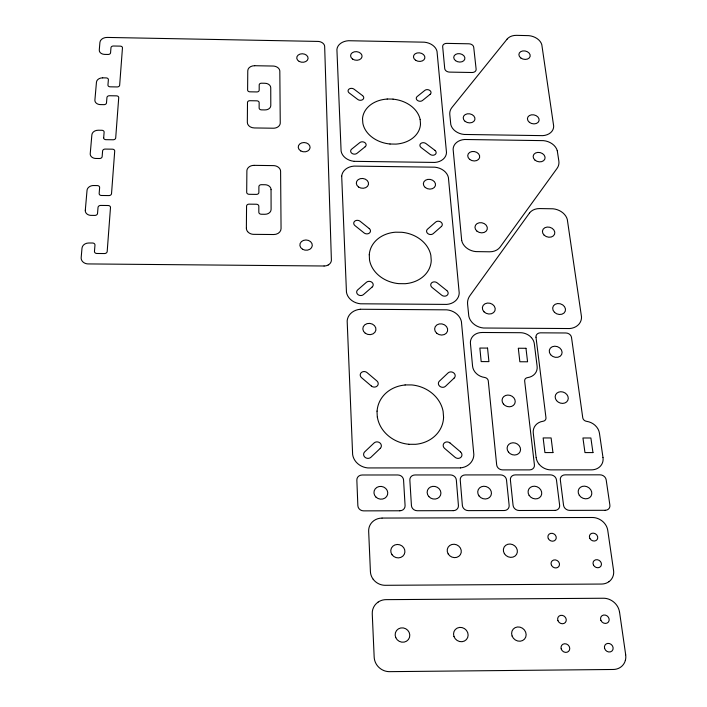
<?xml version="1.0" encoding="UTF-8"?>
<svg xmlns="http://www.w3.org/2000/svg" width="707" height="707" viewBox="0 0 707 707"><rect width="100%" height="100%" fill="white"/><g stroke="black" fill="none" stroke-linecap="round" stroke-linejoin="round"><path stroke-width="1.06" d="M376.999 411.103L377.299 417.218M246.372 228.167L246.566 206.108A2.448 1.98 1.1 0 1 249.041 204.155L256.394 204.235A2.448 1.98 1.4 0 1 258.833 206.25L258.824 212.215A2.457 1.988 1.7 0 0 261.272 214.239L264.966 214.283A6.107 4.949 1.9 0 0 271.099 209.369L271.046 189.679M103.673 137.768L104.123 132.174A2.404 1.856 -4.8 0 0 101.879 130.282L98.282 130.229A6.01 4.631 -5 0 0 91.875 134.79L90.24 153.613A6.071 4.719 -5.4 0 0 91.062 156.3A6.116 4.746 -5.4 0 0 93.571 158.05A6.071 4.719 -5.4 0 0 95.905 158.456L99.554 158.509A2.439 1.9 -5.4 0 0 102.144 156.636L102.603 150.936A2.43 1.882 -5 0 1 105.184 149.08L112.44 149.177A2.421 1.882 -4.7 0 1 114.711 151.104L111.529 193.63A2.474 1.971 -5.7 0 1 108.905 195.574L101.472 195.486A2.483 1.962 -6 0 1 99.157 193.479L99.634 187.576A2.474 1.953 -6.1 0 0 97.327 185.588L93.633 185.534A6.186 4.887 -6.3 0 0 90.107 186.33A6.186 4.887 -6.3 0 0 87.032 190.377L85.3 210.271M460.522 467.893L367.799 467.937A16.367 14.759 11.7 0 1 352.634 454.583L347.164 320.881A15.421 13.141 8.3 0 1 360.384 309.259M405.067 384.917L411.783 384.935A33.503 29.544 14.1 0 1 443.103 411.315L443.589 417.342M360.384 309.251L446.833 309.843A15.413 13 13.7 0 1 461.415 321.605L473.849 454.61A16.402 14.538 19.7 0 1 460.522 467.884M387.162 98.998L393.03 99.095M382.063 518.063L592.254 517.497A14.343 12.461 32.5 0 1 597.724 518.505A14.449 12.558 32.5 0 1 604.414 523.189A14.343 12.461 32.5 0 1 607.764 530.436L613.552 570.372A14.661 12.814 35.7 0 1 613.208 575.657A14.767 12.912 35.7 0 1 608.974 581.675M482.156 332.484L520.317 332.705A12.973 10.861 18.7 0 1 525.363 333.607A13.071 10.941 18.7 0 1 531.434 337.646M324.062 266L88.322 263.923A7.671 6.248 -8.1 0 1 85.37 263.393A7.733 6.292 -8.1 0 1 82.189 261.069A7.671 6.248 -8.1 0 1 81.181 257.525L82.003 248.113A6.363 5.161 -7.8 0 1 88.782 242.996L92.608 243.014A2.545 2.068 -7.6 0 1 94.968 245.117L94.464 251.356A2.554 2.077 -7.5 0 0 96.841 253.477L104.486 253.548A2.554 2.077 -7.1 0 0 107.19 251.48L110.486 207.54A2.492 1.988 -6 0 0 108.144 205.516L100.677 205.428A2.501 1.988 -6.3 0 0 98.034 207.398L97.539 213.426A2.51 2.006 -6.7 0 1 94.879 215.414L91.123 215.37A6.248 4.976 -6.8 0 1 88.72 214.946A6.292 5.02 -6.8 0 1 86.121 213.09A6.248 4.976 -6.8 0 1 85.317 210.279M254.149 165.358L273.37 165.615A7.194 5.718 2.4 0 1 276.181 166.101A7.247 5.762 2.4 0 1 279.362 168.213A7.194 5.718 2.4 0 1 280.599 171.421L281.059 228.529A7.397 6.045 2.3 0 1 273.68 234.53L253.778 234.344A7.406 6.054 1.2 0 1 250.879 233.831A7.459 6.098 1.2 0 1 247.618 231.587M102.683 77.85L106.191 77.911A2.342 1.759 -3.9 0 1 108.383 79.714L107.95 85.008A2.342 1.768 -3.8 0 0 110.151 86.82L117.185 86.943A2.342 1.768 -3.5 0 0 119.66 85.202L122.461 47.882A2.298 1.697 -2.9 0 0 120.296 46.132L113.412 46.008A2.298 1.697 -3.2 0 0 110.981 47.661L110.566 52.786A2.307 1.706 -3.4 0 1 108.118 54.457L104.654 54.395A5.744 4.251 -3.5 0 1 99.28 50.02L99.926 42.349A6.867 5.055 -3.3 0 1 107.208 37.427L317.797 41.421A6.725 5.011 4.4 0 1 320.43 41.863A6.778 5.046 4.4 0 1 323.444 43.746A6.725 5.011 4.4 0 1 324.663 46.565L331.38 259.805A7.477 6.204 5.2 0 1 330.867 262.226A7.538 6.248 5.2 0 1 328.234 264.957M254.688 65.716L272.964 66.043A6.84 5.17 2.7 0 1 275.624 66.493A6.884 5.205 2.7 0 1 278.655 68.42A6.84 5.17 2.7 0 1 279.822 71.327L280.246 122.85A7.017 5.444 2.6 0 1 279.707 124.971A7.07 5.488 2.6 0 1 277.162 127.348A7.017 5.444 2.6 0 1 273.238 128.214L254.352 127.949A7.035 5.453 1.7 0 1 247.335 122.364L247.494 102.462A2.324 1.785 1.6 0 1 249.845 100.712L256.827 100.827A2.324 1.785 1.9 0 1 259.151 102.648L259.133 108.03A2.333 1.794 2.1 0 0 261.466 109.868L264.966 109.921A5.806 4.463 2.3 0 0 270.799 105.529L270.746 87.756A5.753 4.383 2.3 0 0 264.966 83.267L261.51 83.205A2.307 1.75 2.2 0 0 259.204 84.928L259.186 90.213A2.315 1.768 2 0 1 256.862 91.937L249.916 91.822A2.315 1.768 1.7 0 1 247.609 90.019L247.777 70.771A6.849 5.17 1.9 0 1 254.67 65.724M408.779 444.296L415.672 444.305A33.503 29.544 14.1 0 0 443.572 417.342M354.216 161.337L434.787 162.433A14.167 11.056 9.8 0 0 446.497 152.579L437.014 51.355A13.46 9.995 8.4 0 0 424.324 42.181L348.542 40.723A13.495 10.066 5.7 0 0 336.912 49.481L341.101 151.104A14.193 11.144 6.3 0 0 354.216 161.337M389.981 144.016L395.982 144.104A29.093 22.456 7.7 0 0 420.497 124.052L420.152 119.439M450.085 443.033L460.487 451.861M371.369 386.031L361.516 377.644A4.083 3.562 9.3 0 1 361.295 372.58A4.083 3.562 9.3 0 1 367.048 372.598L376.893 380.949A4.101 3.588 10.2 0 1 377.149 386.057A4.101 3.588 10.2 0 1 371.369 386.031M557.266 150.679L558.848 161.028A16.535 12.735 14.5 0 1 557.045 168.407L500.141 247.052A13.627 10.994 13.9 0 1 489.58 251.798L475.882 251.604A14.803 11.966 13.3 0 1 461.706 240.557M461.698 240.557L453.116 149.195A14.158 10.985 11.3 0 1 464.64 139.491L543.471 140.64A14.167 10.861 14.3 0 1 557.257 150.679M602.991 457.5L599.439 433.179A13.672 11.604 25.9 0 0 586.589 421.337A4.074 3.438 25.1 0 1 582.762 417.802L571.512 337.416A5.205 4.295 20.5 0 0 565.839 332.979L540.519 332.829A5.196 4.313 19.4 0 0 535.994 337.212M619.544 612.068L625.686 654.77M535.994 337.195L545.963 417.731A4.056 3.473 23 0 1 543.047 421.257A13.627 11.71 24.1 0 0 533.272 433.099L536.136 457.491M460.487 451.861A4.242 3.765 19.8 0 1 460.946 457.27A4.242 3.765 19.8 0 1 455.025 457.27L444.615 448.397A4.224 3.747 18.5 0 1 444.19 443.033A4.224 3.747 18.5 0 1 450.085 443.033M408.849 444.279A33.503 29.544 14.1 0 1 377.388 417.21M377.087 411.165A33.503 29.544 14.1 0 1 405.146 384.997M390.043 144.007A29.093 22.456 7.7 0 1 362.832 123.168L362.523 118.537A29.093 22.456 7.7 0 1 387.233 99.06M393.03 99.157A29.093 22.456 7.7 0 1 420.144 119.483M625.66 654.815A15.395 13.53 43.1 0 1 625.333 660.471M625.359 660.426A15.501 13.627 43.1 0 1 621.02 666.895A15.395 13.53 43.1 0 1 613.234 669.476L389.645 671.65A14.962 14.361 38.3 0 1 383.804 670.545A15.068 14.458 38.3 0 1 377.025 665.243A14.962 14.361 38.3 0 1 374.171 657.077L372.253 613.817A14.635 13.937 28.3 0 1 378.086 602.117M619.5 612.032A15.015 13.177 39.3 0 0 615.965 604.246A15.121 13.274 39.3 0 0 609.063 599.297A15.015 13.177 39.3 0 0 603.398 598.246L386.093 599.642A14.626 13.928 28.3 0 0 378.121 602.081M608.974 581.675A14.661 12.814 35.7 0 1 601.436 584.053L385.377 585.299A14.343 13.495 21.7 0 1 379.739 584.247A14.449 13.592 21.7 0 1 373.199 579.28M382.027 518.098A14.087 13.071 17.5 0 0 368.665 531.257L370.415 571.618A14.343 13.495 21.7 0 0 373.234 579.316M328.251 264.948A7.477 6.204 5.2 0 1 324.08 265.982M102.665 77.858A5.842 4.392 -4 0 0 96.461 82.153L94.906 99.987A5.903 4.472 -4.4 0 0 95.71 102.533A5.939 4.498 -4.4 0 0 98.167 104.203A5.903 4.472 -4.4 0 0 100.438 104.592L103.991 104.654A2.368 1.803 -4.3 0 0 106.501 102.886L106.943 97.486A2.36 1.785 -4 0 1 109.444 95.737L116.505 95.852A2.36 1.785 -3.7 0 1 118.723 97.681L115.701 137.945A2.413 1.865 -4.5 0 1 113.155 139.774L105.935 139.677A2.413 1.865 -4.8 0 1 103.673 137.768M254.131 165.376A7.203 5.727 1.5 0 0 250.092 166.295A7.256 5.771 1.5 0 0 247.477 168.77A7.203 5.727 1.5 0 0 246.884 170.997L246.69 192.313A2.439 1.953 1.1 0 0 249.12 194.301L256.438 194.39A2.43 1.953 1.5 0 0 258.877 192.454L258.895 186.604A2.421 1.944 1.8 0 1 261.325 184.695L264.966 184.739A6.054 4.852 2 0 1 268.36 185.605A6.098 4.887 2 0 1 270.56 187.77A6.054 4.852 2 0 1 271.028 189.662M247.636 231.604A7.406 6.054 1.2 0 1 246.39 228.184M539.282 464.437A13.751 11.895 25.6 0 1 536.171 457.526M539.247 464.402A13.848 11.984 25.6 0 0 545.707 468.9A13.751 11.895 25.6 0 0 551.062 469.881L591.388 469.855A13.804 11.789 27.4 0 0 598.59 467.734A13.901 11.878 27.4 0 0 602.647 462.29A13.804 11.789 27.4 0 0 602.965 457.526M531.399 337.61A12.973 10.861 18.7 0 1 534.333 343.832L537.126 366.367A13.168 11.118 19.7 0 1 527.555 377.618A3.977 3.376 20.5 0 0 524.665 381.02L534.421 464.932A5.532 4.825 25 0 1 529.605 469.89L502.58 469.899A5.515 4.852 23.5 0 1 496.676 464.923L488.272 380.887A3.968 3.402 18 0 0 484.631 377.458A13.141 11.197 17.5 0 1 472.559 366.093L470.447 343.522A12.947 10.941 16.6 0 1 471.048 339.192A13.044 11.02 16.6 0 1 475.21 334.331A12.947 10.941 16.6 0 1 482.13 332.52M369.257 254.714L369.522 260.008A31.126 25.646 9.7 0 0 398.73 283.64L405.138 283.71A31.126 25.646 9.7 0 0 431.243 260.574L430.846 255.289A31.126 25.646 9.7 0 0 401.762 232.276L395.505 232.196A31.126 25.646 9.7 0 0 369.275 254.714M341.693 176.149L346.457 292.159A15.2 12.761 7.8 0 0 360.526 303.789L446.753 304.408A15.183 12.629 12.8 0 0 459.214 293.016L448.406 177.519A14.361 11.356 10.2 0 0 434.832 167.188L354.074 166.101A14.387 11.453 6.5 0 0 341.702 176.149M529.428 213.116L469.899 295.676A17.755 14.741 15.4 0 0 467.592 304.143L468.803 316.215A15.368 12.823 15.7 0 0 483.535 328.013L569.727 328.543A15.43 12.629 19.7 0 0 581.516 316.948L567.306 219.47A14.688 11.595 16.3 0 0 552.998 208.795L539.662 208.574A13.495 10.676 15.7 0 0 529.428 213.116M507.149 39.071L451.95 107.482A16.137 12.311 10.7 0 0 449.785 114.499L450.792 124.538A13.963 10.702 10.8 0 0 464.137 134.454L542.773 135.638A13.972 10.578 13.7 0 0 553.678 126.111L541.809 44.709A13.389 9.765 12 0 0 528.801 35.642L516.578 35.35A12.302 8.988 11.6 0 0 507.149 39.071M380.269 448.371L370.928 457.261A4.233 3.818 11.7 0 1 364.962 457.261A4.233 3.818 11.7 0 1 364.724 451.826L374.074 442.98A4.215 3.791 12.3 0 1 380.004 442.989A4.215 3.791 12.3 0 1 380.269 448.371M454.221 377.989L445.507 386.278A4.101 3.553 15.4 0 1 439.763 386.261A4.101 3.553 15.4 0 1 439.365 381.179L448.088 372.916A4.092 3.526 15.7 0 1 453.797 372.942A4.092 3.526 15.7 0 1 454.221 377.989M372.191 286.98L363.469 294.598A3.933 3.305 7.8 0 1 357.919 294.563A3.933 3.305 7.8 0 1 357.715 289.861L366.438 282.279A3.915 3.279 8.2 0 1 371.953 282.323A3.915 3.279 8.2 0 1 372.182 286.98M441.371 226.514L433.205 233.655A3.818 3.093 10.9 0 1 427.85 233.602A3.818 3.093 10.9 0 1 427.505 229.183L435.68 222.078A3.8 3.067 11.2 0 1 441 222.131A3.8 3.067 11.2 0 1 441.371 226.514M365.166 146.747L356.991 153.339A3.676 2.89 6.3 0 1 351.803 153.269A3.676 2.89 6.3 0 1 351.626 149.168L359.801 142.602A3.659 2.863 6.6 0 1 364.962 142.681A3.659 2.863 6.6 0 1 365.166 146.747M430.156 94.305L422.468 100.509A3.57 2.713 8.7 0 1 417.457 100.429A3.57 2.713 8.7 0 1 417.148 96.559L424.845 90.381A3.553 2.695 8.9 0 1 429.838 90.461A3.553 2.695 8.9 0 1 430.156 94.305M399.835 510.781L363.637 510.869A5.585 5.152 13.4 0 1 357.857 505.691L356.849 480.062A5.523 5.046 12.1 0 1 362.143 474.998L397.785 474.971A5.523 5.011 16 0 1 403.564 480.018L405.084 505.585A5.594 5.126 17.7 0 1 399.835 510.781M453.32 510.657L417.307 510.737A5.594 5.108 19.5 0 1 411.43 505.576L409.848 480.009A5.532 5.002 17.7 0 1 415 474.963L450.474 474.936A5.541 4.967 20.8 0 1 456.333 479.965L458.428 505.478A5.612 5.073 22.8 0 1 453.32 510.657M504.179 510.534L468.326 510.622A5.612 5.055 24 0 1 462.369 505.47L460.239 479.965A5.541 4.949 22 0 1 465.259 474.927L500.565 474.901A5.559 4.914 24.4 0 1 506.512 479.92L509.146 505.364A5.629 5.011 26.4 0 1 504.179 510.534M554.801 510.419L519.115 510.498A5.638 4.993 27.3 0 1 513.07 505.355L510.392 479.912A5.568 4.896 25.3 0 1 515.288 474.892L550.435 474.865A5.585 4.861 27.1 0 1 556.462 479.876L559.635 505.258A5.656 4.958 29.1 0 1 554.801 510.419M605.183 510.295L569.665 510.383A5.665 4.94 29.7 0 1 563.541 505.249L560.324 479.867A5.594 4.843 27.8 0 1 565.087 474.857L600.075 474.83A5.612 4.808 29.2 0 1 606.173 479.823L609.885 505.152A5.691 4.896 31 0 1 605.183 510.295M552.945 452.577L544.92 452.577L543.144 437.942L551.115 437.951L552.945 452.577M592.961 452.586L584.972 452.586L582.939 437.987L590.884 437.995L592.961 452.586M487.556 348.091L479.859 348.047L481.175 361.586L488.926 361.622L487.556 348.091M525.973 348.286L518.302 348.242L519.857 361.754L527.572 361.79L525.973 348.286M472.02 72.503L449.546 72.105A4.525 3.376 9.5 0 1 444.73 68.606L442.67 46.635A4.472 3.305 9.2 0 1 446.797 43.383L468.927 43.799A4.472 3.296 10 0 1 473.717 47.219L476.129 69.162A4.525 3.367 10.4 0 1 472.02 72.503M362.603 95.648L354.048 89.179A3.562 2.713 5.9 0 0 349.028 89.1A3.562 2.713 5.9 0 0 349.196 92.953L357.751 99.448A3.57 2.731 6.3 0 0 362.797 99.537A3.57 2.731 6.3 0 0 362.603 95.657M434.911 150.352L425.941 143.565A3.659 2.846 9.3 0 0 420.806 143.486A3.659 2.846 9.3 0 0 421.133 147.551L430.112 154.365A3.668 2.863 9.8 0 0 435.256 154.435A3.668 2.863 9.8 0 0 434.911 150.352M369.257 228.573L360.11 221.256A3.809 3.102 6.9 0 0 354.737 221.194A3.809 3.102 6.9 0 0 354.932 225.595L364.096 232.939A3.818 3.12 7.5 0 0 369.478 233.001A3.818 3.12 7.5 0 0 369.257 228.573M446.806 290.55L437.173 282.853A3.915 3.252 12.1 0 0 431.685 282.809A3.915 3.252 12.1 0 0 432.048 287.449L441.689 295.19A3.933 3.27 12.8 0 0 447.195 295.234A3.933 3.27 12.8 0 0 446.806 290.55M376.009 497.145A6.955 6.363 14.8 0 0 387.551 494.661A6.955 6.363 14.8 0 0 379.014 486.549A6.955 6.363 14.8 0 0 376.009 497.145M428.831 496.579A6.964 6.301 20.2 0 0 440.549 495.165A6.964 6.301 20.2 0 0 432.702 486.372A6.964 6.301 20.2 0 0 428.831 496.579M479.072 495.978A6.99 6.239 24.2 0 0 490.888 495.642A6.99 6.239 24.2 0 0 483.782 486.257A6.99 6.239 24.2 0 0 479.072 495.978M529.119 495.36A7.017 6.169 27.2 0 0 540.97 496.084A7.017 6.169 27.2 0 0 534.633 486.213A7.017 6.169 27.2 0 0 529.119 495.36M579.289 495.28A7.052 6.098 29.5 0 0 591.105 495.996A7.052 6.098 29.5 0 0 584.592 486.151A7.052 6.098 29.5 0 0 579.289 495.28M455.52 60.643A5.629 4.171 9.8 0 0 464.773 59.194A5.629 4.171 9.8 0 0 457.659 53.714A5.629 4.171 9.8 0 0 455.52 60.643M365.254 333.218A6.584 5.621 8.8 0 0 375.877 330.169A6.584 5.621 8.8 0 0 367.057 323.638A6.584 5.621 8.8 0 0 365.254 333.218M436.696 333.236A6.584 5.568 13.6 0 0 447.522 331.132A6.584 5.568 13.6 0 0 439.268 323.939A6.584 5.568 13.6 0 0 436.696 333.236M358.546 187.001A6.142 4.905 6.9 0 0 368.471 184.421A6.142 4.905 6.9 0 0 360.261 178.677A6.142 4.905 6.9 0 0 358.546 187.001M425.252 187.488A6.133 4.861 10.1 0 0 435.371 185.729A6.133 4.861 10.1 0 0 427.7 179.41A6.133 4.861 10.1 0 0 425.252 187.488M352.678 59.123A5.762 4.304 5.9 0 0 361.993 56.922A5.762 4.304 5.9 0 0 354.313 51.823A5.762 4.304 5.9 0 0 352.678 59.123M415.654 60.272A5.744 4.277 8.3 0 0 424.845 58.071A5.744 4.277 8.3 0 0 417.042 52.99A5.744 4.277 8.3 0 0 415.654 60.272M529.428 122.364A5.93 4.489 13.3 0 0 539.034 120.764A5.93 4.489 13.3 0 0 531.381 114.843A5.93 4.489 13.3 0 0 529.428 122.364M465.118 121.365A5.93 4.525 10.9 0 0 474.839 119.757A5.93 4.525 10.9 0 0 467.327 113.827A5.93 4.525 10.9 0 0 465.118 121.365M520.812 57.983A5.727 4.207 12 0 0 530.109 56.507A5.727 4.207 12 0 0 522.729 50.948A5.727 4.207 12 0 0 520.812 57.983M554.456 312.3A6.54 5.356 19.2 0 0 565.264 311.177A6.54 5.356 19.2 0 0 557.54 303.559A6.54 5.356 19.2 0 0 554.456 312.3M484.021 311.822A6.522 5.426 15.7 0 0 494.935 310.7A6.522 5.426 15.7 0 0 487.415 303.056A6.522 5.426 15.7 0 0 484.021 311.822M544.143 235.175A6.292 4.993 16.4 0 0 554.58 234.167A6.292 4.993 16.4 0 0 547.165 227.053A6.292 4.993 16.4 0 0 544.143 235.175M469.678 159.393A6.045 4.702 11.6 0 0 479.576 157.696A6.045 4.702 11.6 0 0 471.914 151.554A6.045 4.702 11.6 0 0 469.678 159.393M534.784 159.932A6.054 4.657 14.3 0 0 544.85 159.04A6.054 4.657 14.3 0 0 537.727 152.403A6.054 4.657 14.3 0 0 534.784 159.932M476.978 231.171A6.266 5.037 13.3 0 0 487.22 229.324A6.266 5.037 13.3 0 0 479.258 222.758A6.266 5.037 13.3 0 0 476.978 231.171M453.956 636.486A7.494 6.973 38.1 0 0 466.39 639.579A7.494 6.973 38.1 0 0 462.157 627.604A7.494 6.973 38.1 0 0 453.956 636.486M395.77 637.617A7.441 7.079 34.4 0 0 408.39 639.543A7.441 7.079 34.4 0 0 403.273 627.922A7.441 7.079 34.4 0 0 395.77 637.617M512.089 636.017A7.547 6.867 39.9 0 0 524.523 639.093A7.547 6.867 39.9 0 0 520.034 627.162A7.547 6.867 39.9 0 0 512.089 636.017M604.609 648.452A4.622 4.065 42.5 0 0 611.997 651.006A4.622 4.065 42.5 0 0 609.734 643.635A4.622 4.065 42.5 0 0 604.609 648.452M600.879 620.339A4.542 3.986 39.9 0 0 608.312 622.169A4.542 3.986 39.9 0 0 605.404 615.117A4.542 3.986 39.9 0 0 600.879 620.339M561.181 648.832A4.596 4.109 42.2 0 0 568.552 651.394A4.596 4.109 42.2 0 0 566.413 643.997A4.596 4.109 42.2 0 0 561.181 648.832M557.929 620.658A4.516 4.039 39.3 0 0 565.353 622.487A4.516 4.039 39.3 0 0 562.569 615.426A4.516 4.039 39.3 0 0 557.929 620.658M448.167 553.917A7.176 6.575 26.9 0 0 460.39 554.642A7.176 6.575 26.9 0 0 454.194 544.249A7.176 6.575 26.9 0 0 448.167 553.917M392.023 554.73A7.141 6.655 21.3 0 0 404.245 554.332A7.141 6.655 21.3 0 0 397.263 544.461A7.141 6.655 21.3 0 0 392.023 554.73M504.391 553.669A7.211 6.487 30.6 0 0 516.561 554.394A7.211 6.487 30.6 0 0 510.154 544.028A7.211 6.487 30.6 0 0 504.391 553.669M593.509 565.149A4.401 3.844 35.1 0 0 600.826 566.263A4.401 3.844 35.1 0 0 597.371 559.723A4.401 3.844 35.1 0 0 593.509 565.149M589.885 538.495A4.339 3.774 33 0 0 597.123 539.591A4.339 3.774 33 0 0 593.712 533.193A4.339 3.774 33 0 0 589.885 538.495M551.504 565.353A4.383 3.889 33.8 0 0 558.83 566.466A4.383 3.889 33.8 0 0 555.481 559.917A4.383 3.889 33.8 0 0 551.504 565.353M548.34 538.646A4.313 3.818 31.4 0 0 555.587 539.741A4.313 3.818 31.4 0 0 552.282 533.334A4.313 3.818 31.4 0 0 548.34 538.646M299.176 61.421A5.674 4.251 3.8 0 0 308.066 58.548A5.674 4.251 3.8 0 0 300.015 54.094A5.674 4.251 3.8 0 0 299.176 61.421M302.534 249.244A6.222 5.126 4.1 0 0 312.282 245.683A6.222 5.126 4.1 0 0 303.436 240.407A6.222 5.126 4.1 0 0 302.534 249.244M300.775 150.936A5.939 4.657 3.9 0 0 310.073 147.745A5.939 4.657 3.9 0 0 301.642 142.911A5.939 4.657 3.9 0 0 300.775 150.936M550.629 354.72A6.557 5.453 20.6 0 0 561.65 354.49A6.557 5.453 20.6 0 0 554.756 346.2A6.557 5.453 20.6 0 0 550.629 354.72M556.568 400.613A6.708 5.674 23 0 0 567.809 400.356A6.708 5.674 23 0 0 560.748 391.731A6.708 5.674 23 0 0 556.568 400.613M508.474 452.118A6.858 5.983 23.2 0 0 520.034 451.808A6.858 5.983 23.2 0 0 512.973 442.776A6.858 5.983 23.2 0 0 508.474 452.118M503.393 403.997A6.699 5.753 20.4 0 0 514.714 403.732A6.699 5.753 20.4 0 0 507.812 395.063A6.699 5.753 20.4 0 0 503.393 403.997"/></g></svg>
